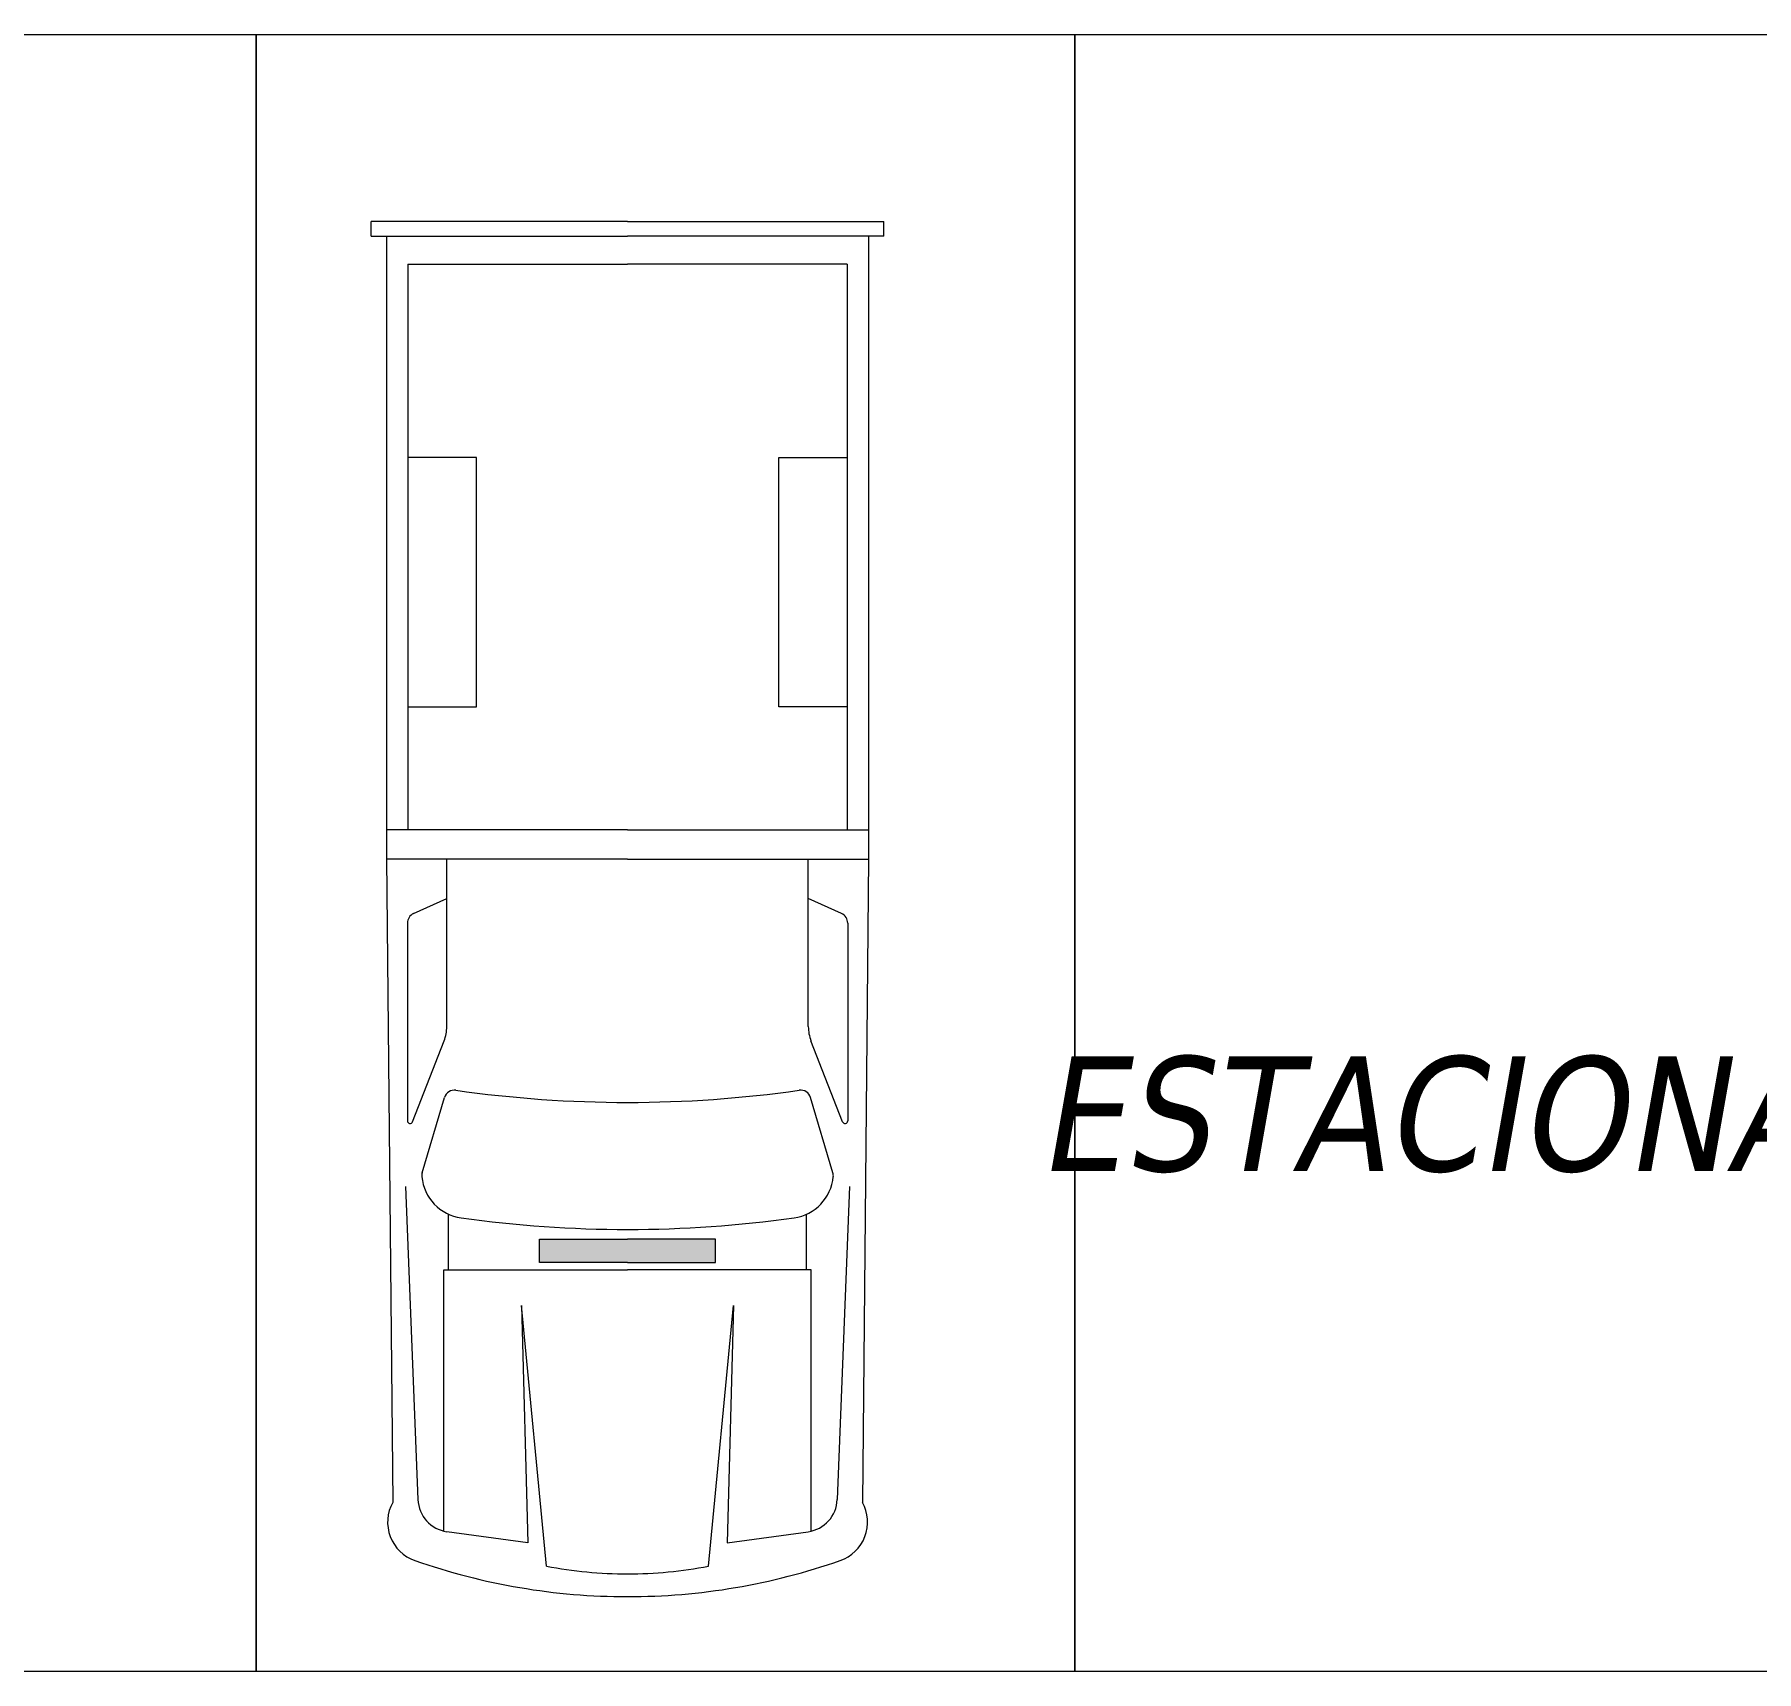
# Model space of a CAD drawing. Header units: millimetres. Extents: x 262 to 370, y -104 to 114.
# Drawn here: x 310.38 to 315.64, y -99.68 to -94.68 of the extents above; entities that cross this region are included whole.
import ezdxf

# ---------------------------------------------------------------- set-up
doc = ezdxf.new("R2010")
doc.units = ezdxf.units.MM
doc.header["$LTSCALE"] = 0.1
for name, color, linetype, lineweight in [('detalles', 2, 'Continuous', 9), ('letreros y cotas', 6, 'Continuous', 13), ('mobiliario', 3, 'Continuous', 13)]:
    doc.layers.add(name, color=color, linetype=linetype, lineweight=lineweight)
doc.styles.get("Standard").update_dxf_attribs({"font": 'tahoma.ttf', "oblique": 10, "height": 0.35})

# ---------------------------------------------------------------- blocks, each defined once
blk = doc.blocks.new('camio')
at = {"layer": 'mobiliario', "linetype": 'Continuous'}
for p, q in [((63.1415, 53.1909), (63.1415, 53.9738)), ((63.1862, 53.9738), (63.1415, 53.9738)), ((63.1862, 53.9738), (63.1862, 53.1909)), ((63.1862, 53.9271), (65.0884, 53.9271)), ((64.9996, 53.1909), (64.9996, 53.9271)), ((65.0884, 53.9271), (67.0535, 53.9083)), ((65.0892, 53.1909), (65.0892, 53.9271)), ((63.2719, 53.8617), (63.2719, 53.1909)), ((63.2719, 53.8617), (64.9996, 53.8617)), ((63.8625, 53.6526), (63.8625, 53.8617)), ((64.6244, 53.8617), (64.6244, 53.6526)), ((65.2843, 53.8633), (65.8885, 53.8633)), ((66.0884, 53.8692), (67.0453, 53.8312)), ((65.2553, 53.8446), (65.2095, 53.7429)), ((65.8915, 53.8475), (65.6441, 53.7511)), ((66.047, 53.8181), (65.8174, 53.75)), ((65.6007, 53.7429), (65.0892, 53.7429)), ((66.3436, 53.7377), (66.1735, 53.7377)), ((66.3436, 53.752), (66.3436, 53.1909)), ((67.1414, 53.752), (66.3436, 53.752)), ((67.1775, 53.4953), (67.1431, 53.7426)), ((64.6244, 53.6526), (63.8625, 53.6526)), ((66.4524, 53.5148), (67.1775, 53.4953)), ((67.2485, 53.4385), (66.4524, 53.5148)), ((66.2496, 53.4596), (66.2496, 53.1909)), ((66.3211, 53.4596), (66.2496, 53.4596)), ((66.3211, 53.1909), (66.3211, 53.4596)), ((63.1415, 53.1909), (63.1415, 52.408)), ((63.1862, 52.408), (63.1862, 53.1909)), ((63.2719, 52.5201), (63.2719, 53.1909)), ((64.9996, 53.1909), (64.9996, 52.4547)), ((65.0892, 53.1909), (65.0892, 52.4547)), ((66.2496, 52.9222), (66.2496, 53.1909)), ((66.3211, 53.1909), (66.3211, 52.9222)), ((66.3436, 52.6298), (66.3436, 53.1909)), ((66.3211, 52.9222), (66.2496, 52.9222)), ((67.2485, 52.9433), (66.4524, 52.867)), ((66.4524, 52.867), (67.1775, 52.8865)), ((67.1775, 52.8865), (67.1431, 52.6392)), ((64.6244, 52.7292), (63.8625, 52.7292)), ((63.8625, 52.7292), (63.8625, 52.5201)), ((64.6244, 52.5201), (64.6244, 52.7292)), ((65.6007, 52.6389), (65.0892, 52.6389)), ((65.2553, 52.5372), (65.2095, 52.6389)), ((65.8915, 52.5343), (65.6441, 52.6307)), ((66.047, 52.5637), (65.8174, 52.6318)), ((66.3436, 52.6441), (66.1735, 52.6441)), ((67.1414, 52.6298), (66.3436, 52.6298)), ((66.0884, 52.5126), (67.0453, 52.5506)), ((63.2719, 52.5201), (64.9996, 52.5201)), ((65.2843, 52.5185), (65.8885, 52.5185)), ((63.1862, 52.4547), (65.0884, 52.4547)), ((65.0884, 52.4547), (67.0535, 52.4735)), ((63.1862, 52.408), (63.1415, 52.408))]:
    blk.add_line(p, q, dxfattribs=at)
for centre, radius, start, end in [((67.1137, 53.7993), 0.1245, 19.2533, 118.9117), ((65.2843, 53.8315), 0.0318, 90, 155.7345), ((65.8885, 53.8551), 0.00819, 291.2907, 90), ((66.056, 53.7877), 0.0318, 84.6876, 106.5243), ((66.046, 53.6799), 0.14, 7.996, 84.6876), ((67.0412, 53.7284), 0.1029, 7.9182, 87.73), ((65.3719, 53.1909), 1.9696, 360, 19.2533), ((65.6007, 53.8624), 0.1195, 270, 291.2907), ((65.8264, 53.7196), 0.0318, 106.5243, 188.0963), ((62.11, 53.1909), 3.722, 360, 8.0963), ((62.5645, 53.1909), 3.6556, 360, 7.996), ((65.9542, 53.1909), 1.3178, 360, 10.8313), ((62.11, 53.1909), 3.722, 351.9037, 360), ((62.5645, 53.1909), 3.6556, 352.004, 360), ((65.3719, 53.1909), 1.9696, 340.7467, 360), ((65.9542, 53.1909), 1.3178, 349.1687, 360), ((65.8264, 52.6622), 0.0318, 171.9037, 253.4757), ((66.046, 52.7019), 0.14, 275.3123, 352.004), ((65.6007, 52.5194), 0.1195, 68.7093, 90), ((67.0412, 52.6534), 0.1029, 272.27, 352.0818), ((66.056, 52.5941), 0.0318, 253.4757, 275.3123), ((65.2843, 52.5503), 0.0318, 204.2655, 270), ((65.8885, 52.5267), 0.00819, 270, 68.7093), ((67.1137, 52.5825), 0.1245, 241.0883, 340.7467)]:
    blk.add_arc(centre, radius, start, end, dxfattribs=at)
for points in [[(66.3211, 53.1909), (66.2496, 53.1909), (66.3211, 53.4596), (66.2496, 53.4596)], [(66.3211, 53.1909), (66.2496, 53.1909), (66.3211, 52.9222), (66.2496, 52.9222)]]:
    blk.add_solid(points, dxfattribs=at)

msp = doc.modelspace()

# ---------------------------------------------------------------- linework, layer by layer
at = {"layer": 'mobiliario'}
for points in [[(308.5545, -94.6795), (311.0545, -94.6795), (311.0545, -99.6795), (308.5545, -99.6795)], [(311.0545, -94.6795), (313.5545, -94.6795), (313.5545, -99.6795), (311.0545, -99.6795)], [(313.5545, -94.6795), (316.0545, -94.6795), (316.0545, -99.6795), (313.5545, -99.6795)]]:
    msp.add_lwpolyline(points, close=True, dxfattribs=at)

# ---------------------------------------------------------------- block references
at = {"layer": 'letreros y cotas', "rotation": 270}
msp.add_blockref('camio', (258.9976, -32.1092), dxfattribs=at)

# ---------------------------------------------------------------- texts
at = {"layer": 'detalles', "oblique": 10}
msp.add_text('ESTACIONAMENTO', height=0.35, dxfattribs=at).set_placement((313.4424, -98.1508))

doc.saveas('drawing.dxf')
